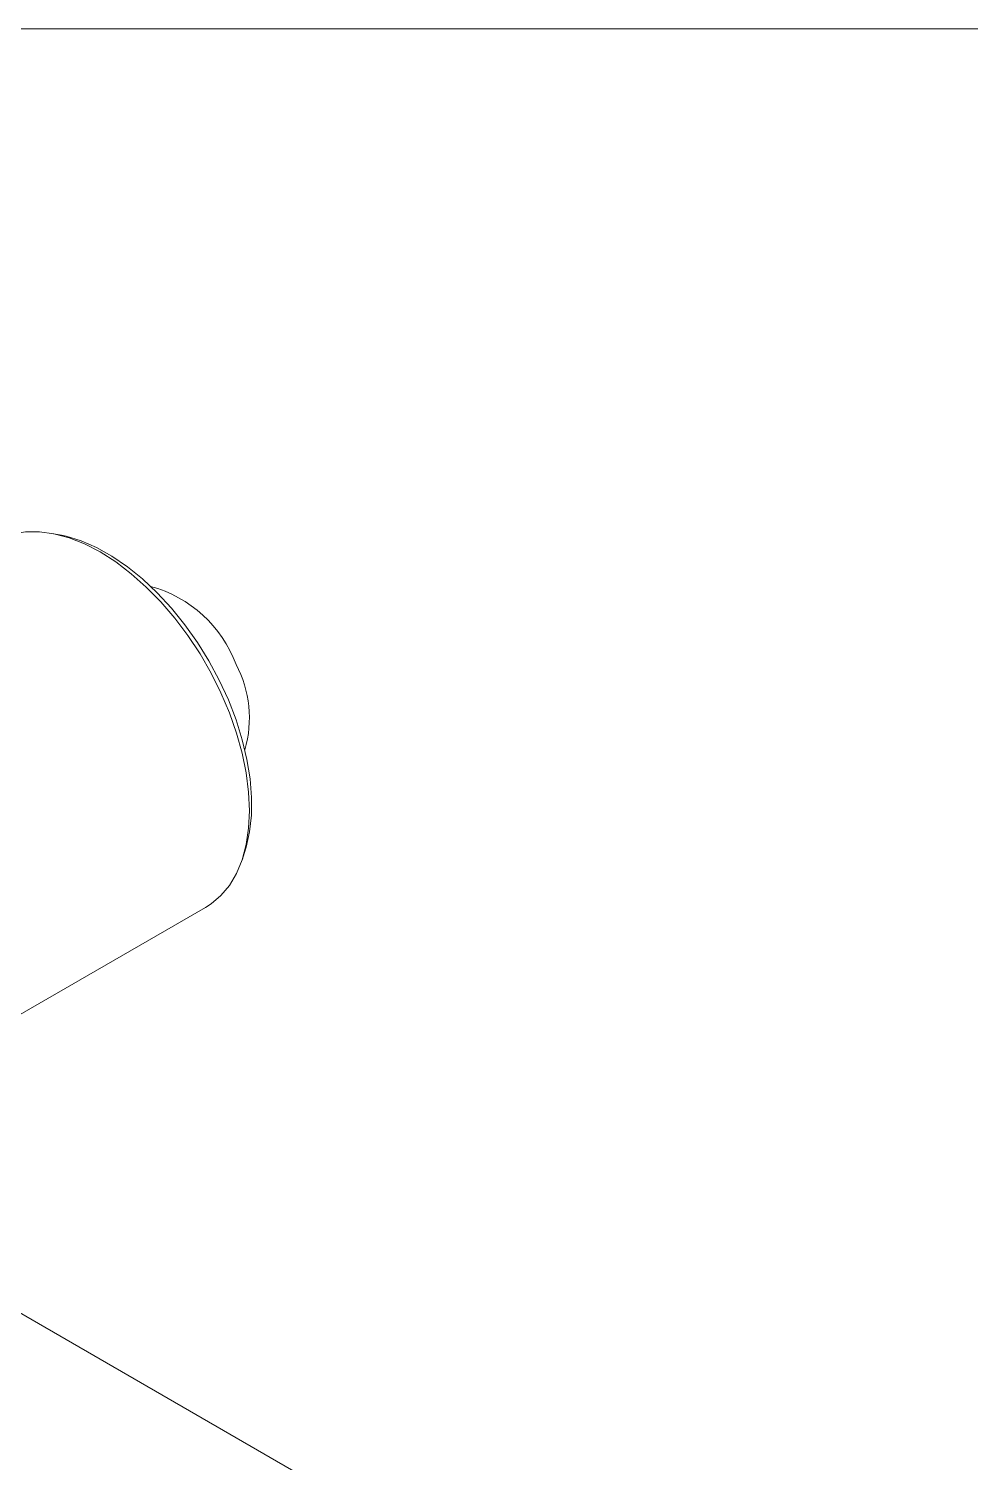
# Model space of a CAD drawing. Header units: millimetres. Extents: x 2 to 278, y 1 to 215.
# Drawn here: x 225.99 to 246.06, y 184.1 to 214.65 of the extents above; entities that cross this region are included whole.
import ezdxf

# ---------------------------------------------------------------- set-up
doc = ezdxf.new("R2010")
doc.units = ezdxf.units.MM

msp = doc.modelspace()

# ---------------------------------------------------------------- linework, layer by layer
at = {"color": 7, "linetype": 'Continuous', "lineweight": 18}
for p, q in [((1.579, 214.645), (277.989, 214.645)), ((226.687, 203.853), (226.522, 203.886)), ((230.536, 196.933), (230.589, 197.092)), ((222.246, 191.586), (229.761, 195.925)), ((235.977, 181.414), (217.486, 192.088))]:
    msp.add_line(p, q, dxfattribs=at)
at = {"color": 7, "linetype": 'Continuous', "lineweight": 18, "flags": 128}
for points in [[(230.086, 200.496), (229.876, 200.916), (229.641, 201.324), (229.382, 201.715), (229.103, 202.086), (228.806, 202.432), (228.495, 202.749), (228.173, 203.034), (227.844, 203.284), (227.512, 203.497), (227.179, 203.668), (226.85, 203.798), (226.528, 203.884), (226.217, 203.926), (225.921, 203.923), (225.641, 203.874), (225.382, 203.782), (225.262, 203.719)], [(226.687, 203.853), (226.787, 203.831), (227.108, 203.732), (227.435, 203.589), (227.764, 203.405), (228.092, 203.182), (228.415, 202.921), (228.729, 202.626), (229.031, 202.3), (229.318, 201.946), (229.585, 201.57), (229.831, 201.175), (230.052, 200.765), (230.245, 200.346), (230.409, 199.921), (230.542, 199.497), (230.642, 199.076), (230.709, 198.666), (230.74, 198.269), (230.737, 197.89), (230.698, 197.535), (230.625, 197.206), (230.589, 197.092)], [(229.761, 195.925), (229.876, 195.998), (230.086, 196.176), (230.267, 196.394), (230.418, 196.649), (230.538, 196.94), (230.624, 197.261), (230.676, 197.611), (230.694, 197.985), (230.676, 198.379), (230.624, 198.789), (230.538, 199.211), (230.418, 199.639), (230.267, 200.068), (230.086, 200.496)]]:
    msp.add_lwpolyline(points, dxfattribs=at)
at = {"color": 7, "linetype": 'Continuous', "lineweight": 18}
for centre, radius, start, end in [((227.882, 200.163), 2.695, 20.3425, 74.8203), ((228.274, 199.961), 2.42, 343.7375, 28.072)]:
    msp.add_arc(centre, radius, start, end, dxfattribs=at)

doc.saveas('drawing.dxf')
